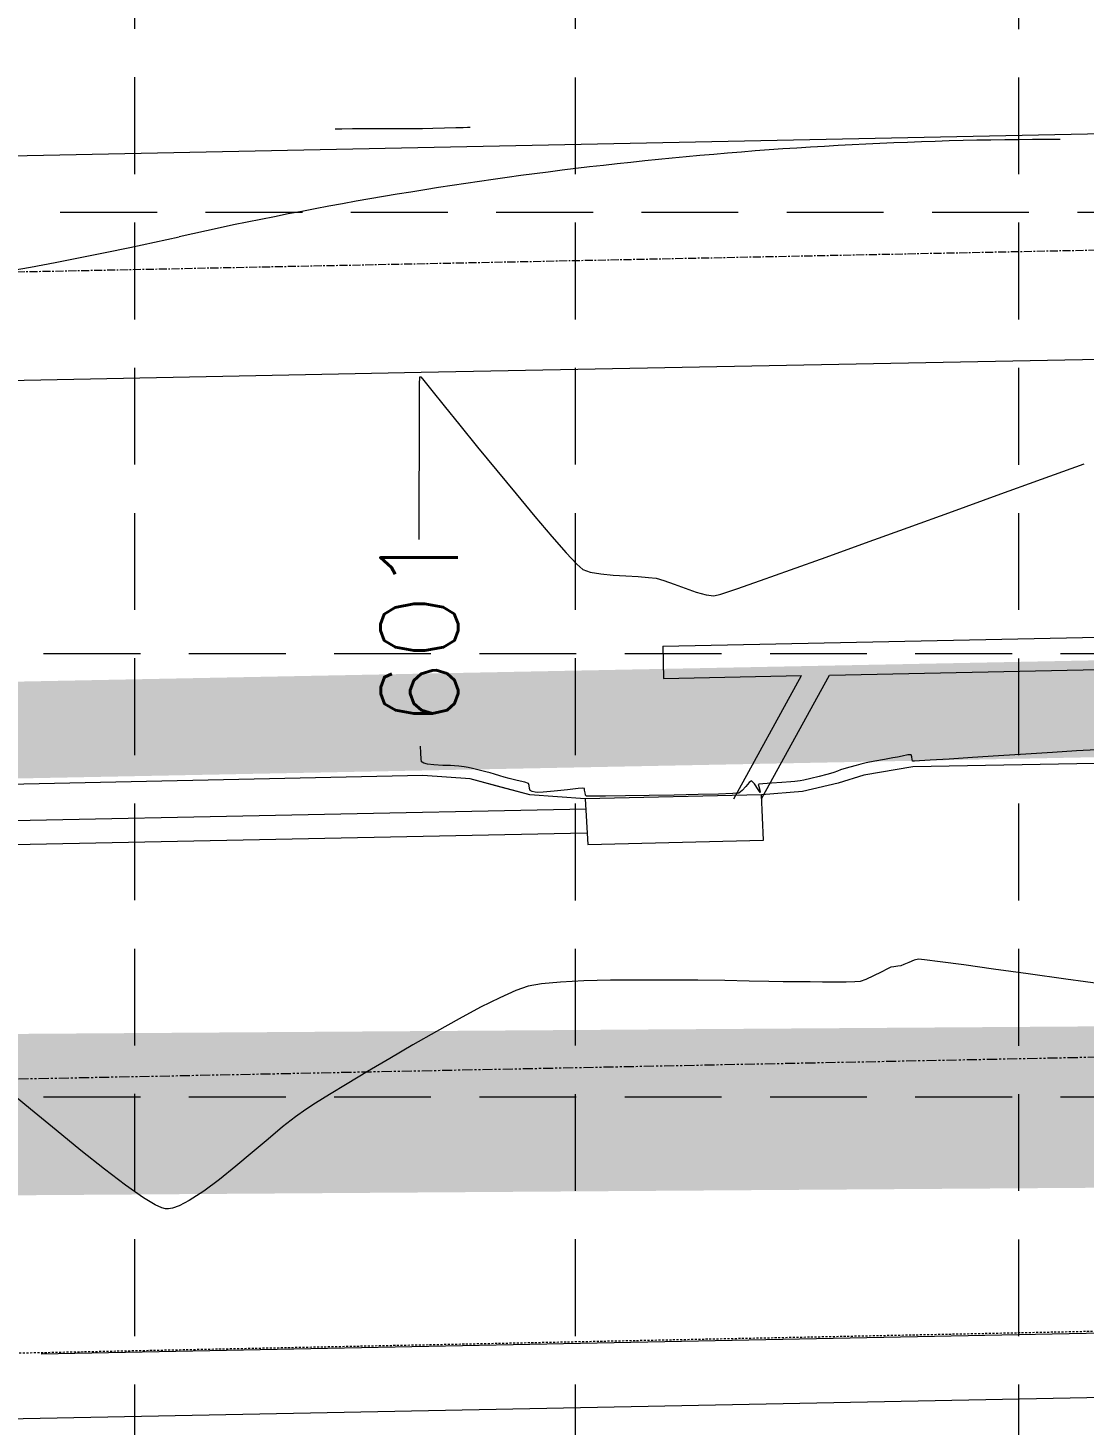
# Model space of a CAD drawing. Extents: x 2140663 to 2528301, y 336313 to 7007653.
# Drawn here: x 2527552 to 2527617.4, y 7007439.5 to 7007526 of the extents above; entities that cross this region are included whole.
import ezdxf

# ---------------------------------------------------------------- set-up
doc = ezdxf.new("R2010")
doc.units = 0
doc.header["$MEASUREMENT"] = 0
for name, pattern in [('HIDDEN', [0.375, 0.25, -0.125]), ('PHANTOM2', [1.25, 0.625, -0.125, 0.125, -0.125, 0.125, -0.125]), ('xdrc002pt$0$CL', [0.7000000000000001, 0.5, -0.05, 0.1, -0.05]), ('xdrc002pt$0$HIDDEN2', [0.1875, 0.125, -0.0625])]:
    doc.linetypes.add(name, pattern=pattern)
for name, color, linetype in [('1 EXISTING CONTOURS', 43, 'Continuous'), ('1 SILT FENCE', 200, 'Continuous'), ('GRID', 254, 'HIDDEN'), ('LIMITS OF DISTURBANCE', 1, 'HIDDEN'), ('xdrc002ar$0$xdrc002ar$0$C-PKNG-FACE-N', 1, 'Continuous'), ('xdrc002bs$0$C-STRM-PIPE-E', 5, 'Continuous'), ('xdrc002bs$0$v-pave-exst', 6, 'Continuous'), ('xdrc002GR$0$c-pond-cont-n', 5, 'Continuous'), ('xdrc002pt$0$V-ESMT-STRM-N', 2, 'xdrc002pt$0$HIDDEN2'), ('xdrc002pt$0$v-prop-line', 3, 'PHANTOM2'), ('xdrc002pt$0$V-RWAY-CNTR-E', 2, 'xdrc002pt$0$CL')]:
    doc.layers.add(name, color=color, linetype=linetype)
doc.styles.add('L200', font='simplex', dxfattribs={"height": 12})

msp = doc.modelspace()

# ---------------------------------------------------------------- linework, layer by layer
at = {"layer": '1 EXISTING CONTOURS', "color": 43, "lineweight": 0}
for points, elevation in [([(2527571.420297568, 7007519.781053381), (2527571.018046642, 7007519.780689781)], 601), ([(2527572.0926235, 7007519.781372416), (2527571.420297568, 7007519.781053381)], 601), ([(2527572.932490471, 7007519.781879171), (2527572.0926235, 7007519.781372416)], 601), ([(2527574.704711657, 7007519.784384966), (2527573.837364512, 7007519.782805926)], 601), ([(2527575.431997937, 7007519.786848572), (2527574.704711657, 7007519.784384966)], 601), ([(2527576.413024162, 7007519.799270466), (2527575.916689383, 7007519.790429029)], 601), ([(2527577.069730151, 7007519.813979606), (2527576.413024162, 7007519.799270466)], 601), ([(2527578.479490236, 7007519.849138304), (2527577.790615968, 7007519.831590776)], 601), ([(2527578.942900728, 7007519.861137569), (2527578.479490236, 7007519.849138304)], 601), ([(2527579.206986422, 7007519.867951277), (2527578.942900728, 7007519.861137569)], 601), ([(2527579.376438605, 7007519.872179731), (2527579.33175193, 7007519.871097039)], 601), ([(2527576.242401606, 7007503.055742716), (2527576.246560168, 7007504.017596066)], 601), ([(2527576.246560168, 7007504.017596066), (2527576.24823573, 7007504.361484295)], 601), ([(2527576.26752228, 7007504.433904588), (2527576.316442631, 7007504.423367206)], 601), ([(2527576.316442631, 7007504.423367206), (2527576.498207013, 7007504.196815399)], 601), ([(2527576.236758254, 7007501.578274655), (2527576.242401606, 7007503.055742716)], 601), ([(2527577.002168354, 7007503.569727102), (2527577.76734362, 7007502.620341773)], 601), ([(2527577.76734362, 7007502.620341773), (2527578.73274978, 7007501.42689887)], 601), ([(2527576.230628327, 7007499.687542294), (2527576.236758254, 7007501.578274655)], 601), ([(2527576.225010036, 7007497.485896043), (2527576.230628327, 7007499.687542294)], 601), ([(2527614.764812103, 7007498.076653431), (2527617.398700816, 7007499.02366328)], 601), ([(2527612.021462761, 7007497.085804452), (2527614.764812103, 7007498.076653431)], 601), ([(2527576.220901593, 7007495.07568631), (2527576.225010036, 7007497.485896043)], 601), ([(2527606.498866517, 7007495.085319601), (2527609.241773872, 7007496.079298966)], 601), ([(2527576.220432303, 7007494.337778711), (2527576.220901593, 7007495.07568631)], 601), ([(2527585.3149857, 7007493.522442166), (2527585.974483214, 7007492.811301122)], 601), ([(2527601.415880732, 7007493.247669742), (2527603.865861776, 7007494.132048984)], 601), ([(2527585.974483214, 7007492.811301122), (2527586.346347363, 7007492.482018181)], 601), ([(2527586.346347363, 7007492.482018181), (2527586.817088956, 7007492.319514807)], 601), ([(2527599.222044464, 7007492.460364497), (2527601.415880732, 7007493.247669742)], 601), ([(2527589.779574477, 7007492.043097182), (2527590.426028236, 7007491.99967174)], 601), ([(2527590.426028236, 7007491.99967174), (2527590.889195984, 7007491.939429882)], 601), ([(2527590.889195984, 7007491.939429882), (2527591.38098365, 7007491.797987831)], 601), ([(2527593.371146848, 7007491.08393116), (2527593.98735008, 7007490.909030358)], 601), ([(2527594.470568777, 7007490.845536063), (2527594.908615129, 7007490.962719038)], 601), ([(2527594.908615129, 7007490.962719038), (2527595.895290581, 7007491.28970652)], 601), ([(2527618.181396604, 7007481.312552871), (2527616.935942315, 7007481.239326403)], 601), ([(2527576.352585366, 7007480.592860977), (2527576.334635158, 7007480.7252737)], 601), ([(2527576.396162409, 7007480.538430258), (2527576.362174125, 7007480.567772421)], 601), ([(2527578.148134117, 7007480.334690165), (2527577.674668245, 7007480.346864193)], 601), ([(2527603.279759265, 7007480.350872792), (2527602.89067698, 7007480.238896183)], 601), ([(2527603.57774253, 7007480.430306903), (2527603.279759265, 7007480.350872792)], 601), ([(2527603.903669192, 7007480.497672481), (2527603.57774253, 7007480.430306903)], 601), ([(2527604.441479843, 7007480.600689291), (2527603.903669192, 7007480.497672481)], 601), ([(2527605.557039241, 7007480.807940824), (2527605.042246015, 7007480.712923386)], 601), ([(2527605.836931055, 7007480.859307657), (2527605.557039241, 7007480.807940824)], 601), ([(2527606.128157142, 7007480.921652061), (2527605.836931055, 7007480.859307657)], 601), ([(2527606.684683912, 7007481.009940068), (2527606.482441322, 7007480.99443676)], 601), ([(2527606.744377053, 7007480.71364507), (2527606.725449989, 7007480.868189204)], 601), ([(2527606.764133784, 7007480.637590398), (2527606.744377053, 7007480.71364507)], 601), ([(2527606.793787636, 7007480.616049838), (2527606.778690779, 7007480.617643866)], 601), ([(2527606.892165985, 7007480.617815559), (2527606.793787636, 7007480.616049838)], 601), ([(2527609.034709411, 7007480.740809361), (2527607.863204759, 7007480.669433664)], 601), ([(2527612.105118167, 7007480.935376174), (2527610.484086938, 7007480.83206661)], 601), ([(2527613.791583921, 7007481.042908818), (2527612.105118167, 7007480.935376174)], 601), ([(2527615.437265029, 7007481.146835307), (2527613.791583921, 7007481.042908818)], 601), ([(2527578.411783969, 7007480.325003448), (2527578.148134117, 7007480.334690165)], 601), ([(2527578.674314108, 7007480.293657258), (2527578.411783969, 7007480.325003448)], 601), ([(2527579.26086584, 7007480.214135203), (2527578.999771494, 7007480.253331238)], 601), ([(2527579.523384042, 7007480.154282711), (2527579.26086584, 7007480.214135203)], 601), ([(2527579.93378374, 7007480.052918558), (2527579.523384042, 7007480.154282711)], 601), ([(2527580.345918713, 7007479.947995252), (2527579.93378374, 7007480.052918558)], 601), ([(2527581.798104988, 7007479.53431559), (2527581.488886275, 7007479.60982589)], 601), ([(2527600.475037085, 7007479.540960706), (2527600.032071397, 7007479.437554098)], 601), ([(2527601.700744835, 7007479.836914923), (2527601.459193999, 7007479.775575937)], 601), ([(2527601.890541046, 7007479.90446435), (2527601.700744835, 7007479.836914923)], 601), ([(2527582.760939079, 7007479.299316508), (2527582.292249471, 7007479.417382399)], 601), ([(2527583.033593162, 7007479.0931172), (2527582.993793168, 7007479.220408112)], 601), ([(2527583.056295805, 7007478.909173231), (2527583.033593162, 7007479.0931172)], 601), ([(2527583.096092875, 7007478.781871027), (2527583.056295805, 7007478.909173231)], 601), ([(2527583.406842392, 7007478.682705355), (2527583.219793324, 7007478.725251227)], 601), ([(2527583.560386299, 7007478.661554557), (2527583.406842392, 7007478.682705355)], 601), ([(2527584.587413918, 7007478.757435054), (2527583.890550503, 7007478.687833819)], 601), ([(2527585.398644867, 7007478.84208026), (2527584.587413918, 7007478.757435054)], 601), ([(2527586.354882644, 7007478.943390568), (2527586.071911669, 7007478.913491432)], 601), ([(2527586.449034185, 7007478.919087302), (2527586.354882644, 7007478.943390568)], 601), ([(2527586.464537354, 7007478.807575844), (2527586.449034185, 7007478.919087302)], 601), ([(2527586.522289955, 7007478.519732404), (2527586.492750642, 7007478.637269922)], 601), ([(2527596.025218784, 7007478.630051041), (2527595.648128142, 7007478.599440797)], 601), ([(2527597.221629719, 7007479.154541896), (2527597.257956372, 7007479.031692077)], 601), ([(2527598.035312972, 7007479.239666677), (2527597.502162045, 7007479.200191432)], 601), ([(2527598.677495577, 7007479.287269752), (2527598.035312972, 7007479.239666677)], 601), ([(2527599.227954351, 7007479.328354463), (2527598.677495577, 7007479.287269752)], 601), ([(2527599.485933787, 7007479.348274617), (2527599.227954351, 7007479.328354463)], 601), ([(2527599.654113799, 7007479.366925088), (2527599.485933787, 7007479.348274617)], 601), ([(2527599.821607815, 7007479.389994582), (2527599.654113799, 7007479.366925088)], 601), ([(2527600.032071397, 7007479.437554098), (2527599.821607815, 7007479.389994582)], 601), ([(2527586.545671714, 7007478.466762484), (2527586.522289955, 7007478.519732404)], 601), ([(2527586.558409001, 7007478.452001078), (2527586.545671714, 7007478.466762484)], 601), ([(2527586.576092985, 7007478.448894677), (2527586.558409001, 7007478.452001078)], 601), ([(2527586.687834362, 7007478.44433246), (2527586.576092985, 7007478.448894677)], 601), ([(2527587.028487971, 7007478.441370086), (2527586.687834362, 7007478.44433246)], 601), ([(2527587.755606096, 7007478.443977258), (2527587.028487971, 7007478.441370086)], 601), ([(2527590.464824359, 7007478.4767877), (2527588.995762523, 7007478.456301174)], 601), ([(2527592.013691721, 7007478.503390882), (2527590.464824359, 7007478.4767877)], 601), ([(2527593.493264727, 7007478.534064761), (2527592.013691721, 7007478.503390882)], 601), ([(2527606.882667367, 7007468.273604765), (2527606.547133733, 7007468.137749742)], 602), ([(2527607.522534199, 7007468.305860621), (2527607.142211278, 7007468.347035563)], 602), ([(2527605.231096, 7007467.744633617), (2527604.838484244, 7007467.544472429)], 602), ([(2527605.621464635, 7007467.871904789), (2527605.435850351, 7007467.840795237)], 602), ([(2527582.96338956, 7007466.667170092), (2527582.206370873, 7007466.399632011)], 602), ([(2527583.786470595, 7007466.811675473), (2527582.96338956, 7007466.667170092)], 602), ([(2527584.964308971, 7007466.916878057), (2527583.786470595, 7007466.811675473)], 602), ([(2527586.419588677, 7007466.987919087), (2527584.964308971, 7007466.916878057)], 602), ([(2527589.853208052, 7007467.048081468), (2527588.074993706, 7007467.029939808)], 602), ([(2527591.676915703, 7007467.04748531), (2527589.853208052, 7007467.048081468)], 602), ([(2527593.468800655, 7007467.033292577), (2527591.676915703, 7007467.04748531)], 602), ([(2527595.151546897, 7007467.010644518), (2527593.468800655, 7007467.033292577)], 602), ([(2527596.647838423, 7007466.984682376), (2527595.151546897, 7007467.010644518)], 602), ([(2527597.880359222, 7007466.960547397), (2527596.647838423, 7007466.984682376)], 602), ([(2527598.771793289, 7007466.943380824), (2527597.880359222, 7007466.960547397)], 602), ([(2527599.244824615, 7007466.938323904), (2527598.771793289, 7007466.943380824)], 602), ([(2527599.758997312, 7007466.938016684), (2527599.244824615, 7007466.938323904)], 602), ([(2527600.434096298, 7007466.931016685), (2527599.758997312, 7007466.938016684)], 602), ([(2527601.193290964, 7007466.922152059), (2527600.434096298, 7007466.931016685)], 602), ([(2527601.9597507, 7007466.916250947), (2527601.193290964, 7007466.922152059)], 602), ([(2527602.656644893, 7007466.918141498), (2527601.9597507, 7007466.916250947)], 602), ([(2527603.207142934, 7007466.932651861), (2527602.656644893, 7007466.918141498)], 602), ([(2527603.53441421, 7007466.964610177), (2527603.207142934, 7007466.932651861)], 602), ([(2527604.358106049, 7007467.304773548), (2527603.890052382, 7007467.089998838)], 602), ([(2527582.206370873, 7007466.399632011), (2527581.20902525, 7007465.95146918)], 602), ([(2527580.022127252, 7007465.356747135), (2527578.696451441, 7007464.649531404)], 602), ([(2527574.394502768, 7007462.193577447), (2527573.021461339, 7007461.377042313)], 602), ([(2527571.763514911, 7007460.618341163), (2527570.671438047, 7007459.951539527)], 602), ([(2527552.146615169, 7007459.040877457), (2527550.587081023, 7007460.326447184)], 602), ([(2527553.723390183, 7007457.743330373), (2527552.146615169, 7007459.040877457)], 602), ([(2527569.187991266, 7007459.029896931), (2527568.549868098, 7007458.575402205)], 602), ([(2527568.549868098, 7007458.575402205), (2527567.759058439, 7007457.94222115)], 602), ([(2527565.874468939, 7007456.353747011), (2527564.85823374, 7007455.505427408)], 602), ([(2527564.85823374, 7007455.505427408), (2527563.844401337, 7007454.692368437)], 602), ([(2527562.871744053, 7007453.968056836), (2527561.979034208, 7007453.385979347)], 602), ([(2527560.588546123, 7007452.862473663), (2527560.500824731, 7007452.870861721)], 602), ([(2527560.697385286, 7007452.867399502), (2527560.588546123, 7007452.862473663)], 602), ([(2527561.979034208, 7007453.385979347), (2527561.348483488, 7007453.058669006)], 602)]:
    msp.add_lwpolyline(points, dxfattribs=dict(at, elevation=elevation))
at = {"layer": '1 EXISTING CONTOURS', "color": 43, "lineweight": 0, "extrusion": (0.001024181090368983, -0.9999994755264096, 0), "elevation": -7004927.414218124}
msp.add_lwpolyline([(2534749.480970723, 601), (2534748.576096208, 601)], dxfattribs=at)
at = {"layer": '1 EXISTING CONTOURS', "color": 43, "lineweight": 0, "extrusion": (0.007386882811329463, -0.9999727166089741, 0), "elevation": -6988657.694433141}
msp.add_lwpolyline([(2579270.683337271, 601), (2579270.198632601, 601)], dxfattribs=at)
at = {"layer": '1 EXISTING CONTOURS', "color": 43, "lineweight": 0, "extrusion": (0.02442261555345753, -0.9997017234403112, 0), "elevation": -6943699.592021791}
msp.add_lwpolyline([(2697965.83623841, 601.0000000000007), (2697965.115137504, 601.0000000000007)], dxfattribs=at)
at = {"layer": '1 EXISTING CONTOURS', "color": 43, "lineweight": 0, "extrusion": (0.02520538249625347, -0.9996822938780189, 0), "elevation": -6941584.935287655}
msp.add_lwpolyline([(2703403.523025537, 601.0000000000007), (2703403.398220378, 601.0000000000007)], dxfattribs=at)
at = {"layer": '1 EXISTING CONTOURS', "color": 43, "lineweight": 0, "extrusion": (0.9663196923483266, -0.2573446175458805, 0), "elevation": 639103.1727248232}
msp.add_lwpolyline([(7421947.601639336, 601), (7421947.676583782, 601)], dxfattribs=at)
at = {"layer": '1 EXISTING CONTOURS', "color": 43, "lineweight": 0, "extrusion": (0.7794779181500103, 0.6264297048484576, 0), "elevation": 6359898.852522694}
msp.add_lwpolyline([(3878845.783007409, 601), (3878844.978509575, 601)], dxfattribs=at)
at = {"layer": '1 EXISTING CONTOURS', "color": 43, "lineweight": 0, "extrusion": (0.7760428979010127, 0.6306801254339626, 0), "elevation": 6381001.403331362}
msp.add_lwpolyline([(3844028.042161231, 601.0000000000003), (3844026.290633038, 601.0000000000003)], dxfattribs=at)
at = {"layer": '1 EXISTING CONTOURS', "color": 43, "lineweight": 0, "extrusion": (0.7741825341205345, 0.6329624031984107, 0), "elevation": 6392292.246938325}
msp.add_lwpolyline([(3825221.152054734, 601), (3825219.283193574, 601)], dxfattribs=at)
at = {"layer": '1 EXISTING CONTOURS', "color": 43, "lineweight": 0, "extrusion": (0.7716715478241879, 0.636021243574947, 0), "elevation": 6407380.345353209}
msp.add_lwpolyline([(3799892.083305152, 601), (3799890.196260247, 601)], dxfattribs=at)
at = {"layer": '1 EXISTING CONTOURS', "color": 43, "lineweight": 0, "extrusion": (0.7681031115671222, 0.6403261746960726, 0), "elevation": 6428527.621939952}
msp.add_lwpolyline([(3764003.3219444, 601.0000000000007), (3764001.515834549, 601.0000000000007)], dxfattribs=at)
at = {"layer": '1 EXISTING CONTOURS', "color": 43, "lineweight": 0, "extrusion": (0.3404609426388258, -0.9402586593791531, 0), "elevation": -5728306.644049378}
msp.add_lwpolyline([(4762385.197800661, 601), (4762388.154103016, 601)], dxfattribs=at)
at = {"layer": '1 EXISTING CONTOURS', "color": 43, "lineweight": 0, "extrusion": (0.7626377212593036, 0.6468258700086266, 0), "elevation": 6460259.979705689}
msp.add_lwpolyline([(3709274.294503267, 601), (3709272.668385336, 601)], dxfattribs=at)
at = {"layer": '1 EXISTING CONTOURS', "color": 43, "lineweight": 0, "extrusion": (0.3404225552640583, -0.9402725582869518, 0), "elevation": -5728501.068010523}
msp.add_lwpolyline([(4762145.611719852, 601), (4762148.411976777, 601)], dxfattribs=at)
at = {"layer": '1 EXISTING CONTOURS', "color": 43, "lineweight": 0, "extrusion": (0.7532262776418623, 0.6577614876760299, 0), "elevation": 6513103.042430615}
msp.add_lwpolyline([(3615681.331713081, 601), (3615679.984495493, 601)], dxfattribs=at)
at = {"layer": '1 EXISTING CONTOURS', "color": 43, "lineweight": 0, "extrusion": (-0.1688367705130017, -0.9856440254588571, 0), "elevation": -7333642.533567138}
msp.add_lwpolyline([(1308178.472470755, 601), (1308179.133462931, 601)], dxfattribs=at)
at = {"layer": '1 EXISTING CONTOURS', "color": 43, "lineweight": 0, "extrusion": (-0.09729083698339305, -0.9952559937217514, 0), "elevation": -7220159.721253945}
msp.add_lwpolyline([(1833831.795709465, 601), (1833832.558784402, 601)], dxfattribs=at)
at = {"layer": '1 EXISTING CONTOURS', "color": 43, "lineweight": 0, "extrusion": (-0.06333193453266642, -0.9979925180422697, 0), "elevation": -7153501.771831736}
msp.add_lwpolyline([(2078716.107234406, 601), (2078716.903430092, 601)], dxfattribs=at)
at = {"layer": '1 EXISTING CONTOURS', "color": 43, "lineweight": 0, "extrusion": (-0.05297271433722118, -0.9985959601038588, 0), "elevation": -7131546.536051865}
msp.add_lwpolyline([(2152834.310468995, 601.0000000000007), (2152835.068463539, 601.0000000000007)], dxfattribs=at)
at = {"layer": '1 EXISTING CONTOURS', "color": 43, "lineweight": 0, "extrusion": (-0.3360146256835095, -0.9418567679465766, 0), "elevation": -7449361.248027054}
msp.add_lwpolyline([(26009.31530174054, 601.0000000000003), (26009.97500354797, 601.0000000000003)], dxfattribs=at)
at = {"layer": '1 EXISTING CONTOURS', "color": 43, "lineweight": 0, "extrusion": (0.3285343429094043, -0.9444920251273095, 0), "elevation": -5788117.582677098}
msp.add_lwpolyline([(4689495.712153582, 601.0000000000007), (4689497.260269853, 601.0000000000007)], dxfattribs=at)
at = {"layer": '1 EXISTING CONTOURS', "color": 43, "lineweight": 0, "extrusion": (-0.3346014474927174, 0.942359735629541, 0), "elevation": 5757840.383997546}
msp.add_lwpolyline([(-4726622.876577015, 601), (-4726624.855195519, 601)], dxfattribs=at)
at = {"layer": '1 EXISTING CONTOURS', "color": 43, "lineweight": 0, "extrusion": (-0.3475382614397573, -0.9376658023173454, 0), "elevation": -7449120.141258813}
msp.add_lwpolyline([(-65334.85669339774, 601.0000000000007), (-65334.12587204389, 601.0000000000007)], dxfattribs=at)
at = {"layer": '1 EXISTING CONTOURS', "color": 43, "lineweight": 0, "extrusion": (-0.3293109777948116, -0.9442215205680419, 0), "elevation": -7448988.131156528}
msp.add_lwpolyline([(78963.59161195019, 601), (78964.3155441857, 601)], dxfattribs=at)
at = {"layer": '1 EXISTING CONTOURS', "color": 43, "lineweight": 0, "extrusion": (-0.1302788130614461, -0.9914773980617515, 0), "elevation": -7277060.798000015}
msp.add_lwpolyline([(1593124.711767036, 601), (1593125.199139414, 601)], dxfattribs=at)
at = {"layer": '1 EXISTING CONTOURS', "color": 43, "lineweight": 0, "extrusion": (0.9995021451208831, 0.03155094132911856, 0), "elevation": 2747410.570053408}
msp.add_lwpolyline([(6924244.996652804, 601.0000000000007), (6924245.417600143, 601.0000000000007)], dxfattribs=at)
at = {"layer": '1 EXISTING CONTOURS', "color": 43, "lineweight": 0, "extrusion": (0.0615979571627352, -0.9981010428174986, 0), "elevation": -6838478.292751765}
msp.add_lwpolyline([(2954463.628805894, 601.0000000000007), (2954462.12727727, 601.0000000000007)], dxfattribs=at)
at = {"layer": '1 EXISTING CONTOURS', "color": 43, "lineweight": 0, "extrusion": (0.9981339291563022, 0.06106275024106224, 0), "elevation": 2950755.743478323}
msp.add_lwpolyline([(6840063.507367448, 601.0000000000003), (6840063.900026246, 601.0000000000003)], dxfattribs=at)
at = {"layer": '1 EXISTING CONTOURS', "color": 43, "lineweight": 0, "extrusion": (0.9341005719513821, 0.35700997392244, 0), "elevation": 4862750.980320083}
msp.add_lwpolyline([(5643321.635147654, 601.0000000000003), (5643321.662006171, 601.0000000000003)], dxfattribs=at)
at = {"layer": '1 EXISTING CONTOURS', "color": 43, "lineweight": 0, "extrusion": (0.4387514025488707, 0.898608483579695, 0), "elevation": 7405959.149218718}
msp.add_lwpolyline([(803240.206313564, 601.0000000000007), (803240.3220828585, 601.0000000000007)], dxfattribs=at)
at = {"layer": '1 EXISTING CONTOURS', "color": 43, "lineweight": 0, "extrusion": (0.2467129849554689, 0.9690885940172668, 0), "elevation": 7414455.356432995}
msp.add_lwpolyline([(-720609.3658333279, 601.0000000000007), (-720609.128721816, 601.0000000000007)], dxfattribs=at)
at = {"layer": '1 EXISTING CONTOURS', "color": 43, "lineweight": 0, "extrusion": (-0.1262542671132337, -0.9919979133222511, 0), "elevation": -7270523.310966792}
msp.add_lwpolyline([(1622626.937308514, 601), (1622626.536006689, 601)], dxfattribs=at)
at = {"layer": '1 EXISTING CONTOURS', "color": 43, "lineweight": 0, "extrusion": (-0.05772913327649962, -0.9983322829454851, 0), "elevation": -7141708.720828178}
msp.add_lwpolyline([(2118826.623397015, 601), (2118826.075881984, 601)], dxfattribs=at)
at = {"layer": '1 EXISTING CONTOURS', "color": 43, "lineweight": 0, "extrusion": (0.1836411154313283, -0.9829933574155715, 0), "elevation": -6424134.783693511}
msp.add_lwpolyline([(3771480.541182708, 601.0000000000003), (3771479.930022757, 601.0000000000003)], dxfattribs=at)
at = {"layer": '1 EXISTING CONTOURS', "color": 43, "lineweight": 0, "extrusion": (0.2012386977620242, -0.9795422331492629, 0), "elevation": -6355471.345060263}
msp.add_lwpolyline([(3886073.648245715, 601.0000000000007), (3886073.2865623, 601.0000000000007)], dxfattribs=at)
at = {"layer": '1 EXISTING CONTOURS', "color": 43, "lineweight": 0, "extrusion": (0.9610464289016389, 0.2763869777963627, 0), "elevation": 4365923.876286123}
msp.add_lwpolyline([(6035916.880064909, 601), (6035917.027561284, 601)], dxfattribs=at)
at = {"layer": '1 EXISTING CONTOURS', "color": 43, "lineweight": 0, "extrusion": (0.8077636224529359, 0.5895065141639327, 0), "elevation": 6172664.279670419}
msp.add_lwpolyline([(4170347.266693619, 601.0000000000007), (4170347.291387145, 601.0000000000007)], dxfattribs=at)
at = {"layer": '1 EXISTING CONTOURS', "color": 43, "lineweight": 0, "extrusion": (0.04611630931097068, -0.9989360770417369, 0), "elevation": -6883461.297051013}
msp.add_lwpolyline([(2848077.162433712, 601), (2848076.856825761, 601)], dxfattribs=at)
at = {"layer": '1 EXISTING CONTOURS', "color": 43, "lineweight": 0, "extrusion": (0.05627456880520496, -0.9984153308647602, 0), "elevation": -6854136.088490534}
msp.add_lwpolyline([(2917945.394121139, 601.0000000000007), (2917944.727308495, 601.0000000000007)], dxfattribs=at)
at = {"layer": '1 EXISTING CONTOURS', "color": 43, "lineweight": 0, "extrusion": (0.06283862878597596, -0.9980237004862653, 0), "elevation": -6834800.374180617}
msp.add_lwpolyline([(2962955.655447404, 601.0000000000007), (2962954.203199799, 601.0000000000007)], dxfattribs=at)
at = {"layer": '1 EXISTING CONTOURS', "color": 43, "lineweight": 0, "extrusion": (-0.1229653583323383, -0.9924109635882707, 0), "elevation": -7265104.887954433}
msp.add_lwpolyline([(1646719.790351045, 601.0000000000003), (1646719.462404864, 601.0000000000003)], dxfattribs=at)
at = {"layer": '1 EXISTING CONTOURS', "color": 43, "lineweight": 0, "extrusion": (-0.2547509111135742, -0.9670067079843884, 0), "elevation": -7420183.511813061}
msp.add_lwpolyline([(659025.5249695051, 601.0000000000007), (659025.2481110047, 601.0000000000007)], dxfattribs=at)
at = {"layer": '1 EXISTING CONTOURS', "color": 43, "lineweight": 0, "extrusion": (-0.2876712463181662, -0.9577292174940436, 0), "elevation": -7438380.484946338}
msp.add_lwpolyline([(404887.6157584179, 601), (404887.3333572648, 601)], dxfattribs=at)
at = {"layer": '1 EXISTING CONTOURS', "color": 43, "lineweight": 0, "extrusion": (0.2983525840367374, 0.9544557274167312, 0), "elevation": 7442439.514400571}
msp.add_lwpolyline([(-321764.6969859567, 601), (-321764.3465551289, 601)], dxfattribs=at)
at = {"layer": '1 EXISTING CONTOURS', "color": 43, "lineweight": 0, "extrusion": (-0.2898029467009296, -0.9570863347073023, 0), "elevation": -7439263.538810385}
msp.add_lwpolyline([(388325.4629979681, 601.0000000000007), (388325.1805689135, 601.0000000000007)], dxfattribs=at)
at = {"layer": '1 EXISTING CONTOURS', "color": 43, "lineweight": 0, "extrusion": (-0.2302779906848126, -0.9731248876717549, 0), "elevation": -7401199.192452103}
msp.add_lwpolyline([(845984.9542263835, 601.0000000000007), (845984.4464349488, 601.0000000000007)], dxfattribs=at)
at = {"layer": '1 EXISTING CONTOURS', "color": 43, "lineweight": 0, "extrusion": (0.2301567936788852, -0.9731535594773598, 0), "elevation": -6237609.237214927}
msp.add_lwpolyline([(4072562.962285576, 601.0000000000007), (4072562.422136908, 601.0000000000007)], dxfattribs=at)
at = {"layer": '1 EXISTING CONTOURS', "color": 43, "lineweight": 0, "extrusion": (0.233882411243898, -0.9722648907117548, 0), "elevation": -6221965.034225285}
msp.add_lwpolyline([(4096424.423140674, 601.0000000000003), (4096423.95155179, 601.0000000000003)], dxfattribs=at)
at = {"layer": '1 EXISTING CONTOURS', "color": 43, "lineweight": 0, "extrusion": (0.3598298816287563, -0.9330179292420031, 0), "elevation": -5628597.700590275}
msp.add_lwpolyline([(4879798.796716375, 601.0000000000007), (4879798.546400076, 601.0000000000007)], dxfattribs=at)
at = {"layer": '1 EXISTING CONTOURS', "color": 43, "lineweight": 0, "extrusion": (0.3461351867377194, -0.9381846473387018, 0), "elevation": -5699418.114185654}
msp.add_lwpolyline([(4796893.105540233, 601), (4796892.903871957, 601)], dxfattribs=at)
at = {"layer": '1 EXISTING CONTOURS', "color": 43, "lineweight": 0, "extrusion": (0.2957723489174007, -0.9552584559248264, 0), "elevation": -5946359.712853906}
msp.add_lwpolyline([(4487132.547435865, 601), (4487132.32160976, 601)], dxfattribs=at)
at = {"layer": '1 EXISTING CONTOURS', "color": 43, "lineweight": 0, "extrusion": (0.2855589725885642, -0.9583611392237082, 0), "elevation": -5993917.060262569}
msp.add_lwpolyline([(4423405.243268191, 601.0000000000007), (4423404.865892744, 601.0000000000007)], dxfattribs=at)
at = {"layer": '1 EXISTING CONTOURS', "color": 43, "lineweight": 0, "extrusion": (-0.3209473704864219, -0.9470970306034391, 0), "elevation": -7447983.877207943}
msp.add_lwpolyline([(144834.3184970357, 601.0000000000007), (144834.0726361773, 601.0000000000007)], dxfattribs=at)
at = {"layer": '1 EXISTING CONTOURS', "color": 43, "lineweight": 0, "extrusion": (0.41619154193668, 0.9092769657372658, 0), "elevation": 7423697.75038394}
msp.add_lwpolyline([(618180.1750086863, 601), (618180.3110513375, 601)], dxfattribs=at)
at = {"layer": '1 EXISTING CONTOURS', "color": 43, "lineweight": 0, "extrusion": (0.07934358461388001, -0.9968473281203196, 0), "elevation": -6784838.840538653}
msp.add_lwpolyline([(3075613.726093335, 601.0000000000007), (3075613.394884939, 601.0000000000007)], dxfattribs=at)
at = {"layer": '1 EXISTING CONTOURS', "color": 43, "lineweight": 0, "extrusion": (0.1054750312125443, -0.9944219515832868, 0), "elevation": -6701793.637005605}
msp.add_lwpolyline([(3252601.131546891, 601), (3252600.454503508, 601)], dxfattribs=at)
at = {"layer": '1 EXISTING CONTOURS', "color": 43, "lineweight": 0, "extrusion": (0.9865541172875372, 0.1634349217976636, 0), "elevation": 3638867.584304521}
msp.add_lwpolyline([(6500161.000623571, 601), (6500161.173250617, 601)], dxfattribs=at)
at = {"layer": '1 EXISTING CONTOURS', "color": 43, "lineweight": 0, "extrusion": (0.634935430795494, -0.772565206775804, 0), "elevation": -3808873.905653145}
msp.add_lwpolyline([(6402029.455685291, 601.0000000000007), (6402029.208630528, 601.0000000000007)], dxfattribs=at)
at = {"layer": '1 EXISTING CONTOURS', "color": 43, "lineweight": 0, "extrusion": (0.7522336714406463, -0.658896428546191, 0), "elevation": -2715859.764266521}
msp.add_lwpolyline([(6936685.960378393, 601), (6936685.61500849, 601)], dxfattribs=at)
at = {"layer": '1 EXISTING CONTOURS', "color": 43, "lineweight": 0, "extrusion": (0.7499489158338782, -0.6614957472573733, 0), "elevation": -2739849.375817132}
msp.add_lwpolyline([(6927245.934201421, 601), (6927245.612067391, 601)], dxfattribs=at)
at = {"layer": '1 EXISTING CONTOURS', "color": 43, "lineweight": 0, "extrusion": (-0.5697379903611657, 0.8218263942824059, 0), "elevation": 4318863.596856922}
msp.add_lwpolyline([(-6069672.993234301, 601.0000000000007), (-6069672.81381952, 601.0000000000007)], dxfattribs=at)
at = {"layer": '1 EXISTING CONTOURS', "color": 43, "lineweight": 0, "extrusion": (0.7174575306674207, 0.6966022478348798, 0), "elevation": 6694869.256744883}
msp.add_lwpolyline([(3266838.973421337, 601.0000000000007), (3266839.244307247, 601.0000000000007)], dxfattribs=at)
at = {"layer": '1 EXISTING CONTOURS', "color": 43, "lineweight": 0, "extrusion": (0.8444777308520304, 0.5355906665495637, 0), "elevation": 5887639.826568241}
msp.add_lwpolyline([(4563902.36127549, 601), (4563902.772384603, 601)], dxfattribs=at)
at = {"layer": '1 EXISTING CONTOURS', "color": 43, "lineweight": 0, "extrusion": (0.821864585153559, 0.5696828974704861, 0), "elevation": 6069383.489615435}
msp.add_lwpolyline([(4319269.577165754, 601), (4319269.793221075, 601)], dxfattribs=at)
at = {"layer": '1 EXISTING CONTOURS', "color": 43, "lineweight": 0, "extrusion": (-0.4517524091925825, 0.8921433521518262, 0), "elevation": 5109827.808727349}
msp.add_lwpolyline([(-5420624.712705527, 601.0000000000003), (-5420624.648625482, 601.0000000000003)], dxfattribs=at)
at = {"layer": '1 EXISTING CONTOURS', "color": 43, "lineweight": 0, "extrusion": (0.9648165771222161, 0.26292389109811, 0), "elevation": 4281101.388565864}
msp.add_lwpolyline([(6096366.227422049, 601), (6096365.990166091, 601)], dxfattribs=at)
at = {"layer": '1 EXISTING CONTOURS', "color": 43, "lineweight": 0, "extrusion": (0.07456326617753041, -0.9972162851342425, 0), "elevation": -6799506.450827007}
msp.add_lwpolyline([(3043061.928258008, 601.0000000000007), (3043061.70427075, 601.0000000000007)], dxfattribs=at)
at = {"layer": '1 EXISTING CONTOURS', "color": 43, "lineweight": 0, "extrusion": (0.9928272510558099, 0.1195577248067395, 0), "elevation": 3347265.721618113}
msp.add_lwpolyline([(6655022.131752439, 601.0000000000007), (6655021.999447223, 601.0000000000007)], dxfattribs=at)
at = {"layer": '1 EXISTING CONTOURS', "color": 43, "lineweight": 0, "extrusion": (0.009936897665329297, -0.999950627813588, 0), "elevation": -6982016.088577649}
msp.add_lwpolyline([(2597096.799479716, 601), (2597095.559262057, 601)], dxfattribs=at)
at = {"layer": '1 EXISTING CONTOURS', "color": 43, "lineweight": 0, "extrusion": (0.02591832341361473, -0.9996640638291584, 0), "elevation": -6939613.482942194}
msp.add_lwpolyline([(2708367.739747595, 601.0000000000003), (2708366.478145009, 601.0000000000003)], dxfattribs=at)
at = {"layer": '1 EXISTING CONTOURS', "color": 43, "lineweight": 0, "extrusion": (0.03654039422540961, -0.9993321768010133, 0), "elevation": -6910439.501240655}
msp.add_lwpolyline([(2781963.691666352, 601), (2781962.797384482, 601)], dxfattribs=at)
at = {"layer": '1 EXISTING CONTOURS', "color": 43, "lineweight": 0, "extrusion": (0.2722365650670624, -0.9622303532109592, 0), "elevation": -6054691.656448076}
msp.add_lwpolyline([(4339829.42584163, 602), (4339829.156110054, 602)], dxfattribs=at)
at = {"layer": '1 EXISTING CONTOURS', "color": 43, "lineweight": 0, "extrusion": (-0.1296102212099484, -0.9915650208422584, 0), "elevation": -7275964.22687974}
msp.add_lwpolyline([(1598048.664485599, 602), (1598047.688518375, 602)], dxfattribs=at)
at = {"layer": '1 EXISTING CONTOURS', "color": 43, "lineweight": 0, "extrusion": (0.4464829524144313, -0.8947921396633369, 0), "elevation": -5141694.406916426}
msp.add_lwpolyline([(5390395.739855075, 602), (5390395.202994976, 602)], dxfattribs=at)
at = {"layer": '1 EXISTING CONTOURS', "color": 43, "lineweight": 0, "extrusion": (0.4250970743666032, -0.9051477654863623, 0), "elevation": -5268316.181880247}
msp.add_lwpolyline([(5266710.490131242, 602.0000000000007), (5266710.263920275, 602.0000000000007)], dxfattribs=at)
at = {"layer": '1 EXISTING CONTOURS', "color": 43, "lineweight": 0, "extrusion": (0.1044018318538633, -0.9945351967153088, 0), "elevation": -6705286.781376009}
msp.add_lwpolyline([(3245385.472114511, 602.0000000000007), (3245385.236446005, 602.0000000000007)], dxfattribs=at)
at = {"layer": '1 EXISTING CONTOURS', "color": 43, "lineweight": 0, "extrusion": (0.1502579843623774, -0.988646821739369, 0), "elevation": -6548117.90316245}
msp.add_lwpolyline([(3551837.68651303, 602.0000000000007), (3551837.497604747, 602.0000000000007)], dxfattribs=at)
at = {"layer": '1 EXISTING CONTOURS', "color": 43, "lineweight": 0, "extrusion": (0.3691171146275565, -0.9293828897117847, 0), "elevation": -5579638.140237672}
msp.add_lwpolyline([(4935690.355404753, 602), (4935690.149214787, 602)], dxfattribs=at)
at = {"layer": '1 EXISTING CONTOURS', "color": 43, "lineweight": 0, "extrusion": (-0.4004642006077448, 0.9163124052590362, 0), "elevation": 5408814.048728717}
msp.add_lwpolyline([(-5122317.360820794, 602.0000000000007), (-5122317.019348308, 602.0000000000007)], dxfattribs=at)
at = {"layer": '1 EXISTING CONTOURS', "color": 43, "lineweight": 0, "extrusion": (-0.1344324697721087, -0.9909227573685909, 0), "elevation": -7283652.342433155}
msp.add_lwpolyline([(1562634.990887166, 602.0000000000007), (1562633.520524239, 602.0000000000007)], dxfattribs=at)
at = {"layer": '1 EXISTING CONTOURS', "color": 43, "lineweight": 0, "extrusion": (-0.1365127494276389, -0.9906383140398451, 0), "elevation": -7286917.250464811}
msp.add_lwpolyline([(1547340.401652633, 602.0000000000007), (1547338.536020878, 602.0000000000007)], dxfattribs=at)
at = {"layer": '1 EXISTING CONTOURS', "color": 43, "lineweight": 0, "extrusion": (-0.137642090351993, -0.9904820316207327, 0), "elevation": -7288676.641898063}
msp.add_lwpolyline([(1539033.72204762, 602.0000000000007), (1539031.560286453, 602.0000000000007)], dxfattribs=at)
at = {"layer": '1 EXISTING CONTOURS', "color": 43, "lineweight": 0, "extrusion": (-0.1383212569815954, -0.9903874140289908, 0), "elevation": -7289730.28324396}
msp.add_lwpolyline([(1534037.686015599, 602.0000000000007), (1534035.32726796, 602.0000000000007)], dxfattribs=at)
at = {"layer": '1 EXISTING CONTOURS', "color": 43, "lineweight": 0, "extrusion": (0.02537577766551357, -0.9996779831064954, 0), "elevation": -6941070.994154448}
msp.add_lwpolyline([(2704594.074283906, 602), (2704592.418345637, 602)], dxfattribs=at)
at = {"layer": '1 EXISTING CONTOURS', "color": 43, "lineweight": 0, "extrusion": (-0.3325119113201368, 0.9430990556830336, 0), "elevation": 5768277.194766314}
msp.add_lwpolyline([(-4713847.117457637, 602.0000000000007), (-4713846.740362389, 602.0000000000007)], dxfattribs=at)
at = {"layer": '1 EXISTING CONTOURS', "color": 43, "lineweight": 0, "extrusion": (-0.1387408499251107, -0.9903287214667955, 0), "elevation": -7290379.566997116}
msp.add_lwpolyline([(1530951.506581692, 602), (1530949.049991887, 602)], dxfattribs=at)
at = {"layer": '1 EXISTING CONTOURS', "color": 43, "lineweight": 0, "extrusion": (0.4479805794284865, -0.8940432877970271, 0), "elevation": -5132670.603805548}
msp.add_lwpolyline([(5398975.671555476, 602.0000000000007), (5398974.343993361, 602.0000000000007)], dxfattribs=at)
at = {"layer": '1 EXISTING CONTOURS', "color": 43, "lineweight": 0, "extrusion": (0.4857689003578777, -0.8740872813655959, 0), "elevation": -4897316.600831211}
msp.add_lwpolyline([(5613332.788318407, 602.0000000000007), (5613331.170998161, 602.0000000000007)], dxfattribs=at)
at = {"layer": '1 EXISTING CONTOURS', "color": 43, "lineweight": 0, "extrusion": (-0.5046964616889567, 0.8632968675714328, 0), "elevation": 4773862.3077795}
msp.add_lwpolyline([(-5718690.096813915, 602.0000000000003), (-5718688.431845674, 602.0000000000003)], dxfattribs=at)
at = {"layer": '1 EXISTING CONTOURS', "color": 43, "lineweight": 0, "extrusion": (0.4965521491115096, -0.8680068912242237, 0), "elevation": -4827452.992053043}
msp.add_lwpolyline([(5673525.740982823, 602.0000000000007), (5673524.069443392, 602.0000000000007)], dxfattribs=at)
at = {"layer": '1 EXISTING CONTOURS', "color": 43, "lineweight": 0, "extrusion": (0.5164631288391542, -0.8563094280396959, 0), "elevation": -4695156.972752005}
msp.add_lwpolyline([(5783480.036342926, 602), (5783478.567310369, 602)], dxfattribs=at)
at = {"layer": '1 EXISTING CONTOURS', "color": 43, "lineweight": 0, "extrusion": (0.5255830119513452, -0.8507423214746943, 0), "elevation": -4633094.540399393}
msp.add_lwpolyline([(5833313.248169128, 602), (5833312.219146928, 602)], dxfattribs=at)
at = {"layer": '1 EXISTING CONTOURS', "color": 43, "lineweight": 0, "extrusion": (0.5307978003841478, -0.8474984926873619, 0), "elevation": -4597182.800101581}
msp.add_lwpolyline([(5861655.633758921, 602), (5861654.916336942, 602)], dxfattribs=at)
at = {"layer": '1 EXISTING CONTOURS', "color": 43, "lineweight": 0, "extrusion": (0.6424033912160395, -0.7663666765681636, 0), "elevation": -3746564.15442374}
msp.add_lwpolyline([(6438658.449197093, 602.0000000000007), (6438657.268660604, 602.0000000000007)], dxfattribs=at)
at = {"layer": '1 EXISTING CONTOURS', "color": 43, "lineweight": 0, "extrusion": (0.630877992174705, 0.7758820522409401, 0), "elevation": 7031538.713012936}
msp.add_lwpolyline([(2459765.314920601, 602), (2459767.301308151, 602)], dxfattribs=at)
at = {"layer": '1 EXISTING CONTOURS', "color": 43, "lineweight": 0, "extrusion": (-0.6463852047304061, 0.7630112496586348, 0), "elevation": 3712986.844162656}
msp.add_lwpolyline([(-6458078.590537898, 602.0000000000003), (-6458077.306329213, 602.0000000000003)], dxfattribs=at)
at = {"layer": '1 EXISTING CONTOURS', "color": 43, "lineweight": 0, "extrusion": (0.6214606848546064, 0.7834453504744563, 0), "elevation": 7060735.43161122}
msp.add_lwpolyline([(2374655.434958607, 602), (2374657.289352718, 602)], dxfattribs=at)
at = {"layer": '1 EXISTING CONTOURS', "color": 43, "lineweight": 0, "extrusion": (0.6045105351242099, 0.7965971459425656, 0), "elevation": 7110053.586152788}
msp.add_lwpolyline([(2222634.462248758, 602.0000000000003), (2222636.108773621, 602.0000000000003)], dxfattribs=at)
at = {"layer": '1 EXISTING CONTOURS', "color": 43, "lineweight": 0, "extrusion": (0.5972620859494021, -0.8020461337649905, 0), "elevation": -4110683.889470013}
msp.add_lwpolyline([(6212509.816006167, 602), (6212508.603286294, 602)], dxfattribs=at)
at = {"layer": '1 EXISTING CONTOURS', "color": 43, "lineweight": 0, "extrusion": (0.5732512672411716, 0.8193796339953727, 0), "elevation": 7190691.217469577}
msp.add_lwpolyline([(1946001.145219074, 602.0000000000007), (1946002.509182843, 602.0000000000007)], dxfattribs=at)
at = {"layer": '1 EXISTING CONTOURS', "color": 43, "lineweight": 0, "extrusion": (-0.5167875477349196, -0.8561136784949348, 0), "elevation": -7305387.937698576}
msp.add_lwpolyline([(-1457485.943029775, 602.0000000000003), (-1457486.78275869, 602.0000000000003)], dxfattribs=at)
at = {"layer": '1 EXISTING CONTOURS', "color": 43, "lineweight": 0, "extrusion": (-0.4213723927372769, -0.9068877034334858, 0), "elevation": -7420017.021165129}
msp.add_lwpolyline([(-660533.8668879746, 602), (-660534.3291767123, 602)], dxfattribs=at)
at = {"layer": '1 EXISTING CONTOURS', "color": 43, "lineweight": 0, "extrusion": (-0.2712055955250695, -0.9625214412967084, 0), "elevation": -7430312.187932397}
msp.add_lwpolyline([(532370.7472625391, 602.0000000000003), (532370.5228029836, 602.0000000000003)], dxfattribs=at)
at = {"layer": '1 EXISTING CONTOURS', "color": 43, "lineweight": 0, "extrusion": (0.1821722495016754, -0.9832666329696639, 0), "elevation": -6429743.168626828}
msp.add_lwpolyline([(3761829.79274913, 602.0000000000007), (3761829.548675619, 602.0000000000007)], dxfattribs=at)
at = {"layer": '1 EXISTING CONTOURS', "color": 43, "lineweight": 0, "extrusion": (0.3362987891881793, -0.941755342108854, 0), "elevation": -5749290.531484729}
msp.add_lwpolyline([(4736942.381365577, 602.0000000000007), (4736941.944830898, 602.0000000000007)], dxfattribs=at)
at = {"layer": '1 SILT FENCE', "color": 200, "linetype": 'Continuous', "lineweight": 0, "const_width": 10}
msp.add_lwpolyline([(2527395.543867936, 7007457.618971909), (2527661.494530885, 7007459.479046433)], dxfattribs=at)
at = {"layer": 'GRID', "color": 253, "linetype": 'HIDDEN', "lineweight": 0, "ltscale": 24}
for p, q in [((2527585.894514162, 7006031.98171064), (2527585.894514162, 7007624.562990395)), ((2527613.351986231, 7006031.977393753), (2527613.351986231, 7007624.562990395)), ((2527558.44858376, 7006031.986025713), (2527558.615889325, 7007623.424882863)), ((2527229.983776069, 7007514.580157942), (2528272.331315909, 7007514.733102113)), ((2527228.947377252, 7007487.275630045), (2528272.331315909, 7007487.275630045)), ((2527228.947377252, 7007459.818157976), (2528272.331315909, 7007459.818157976))]:
    msp.add_line(p, q, dxfattribs=at)
at = {"layer": 'LIMITS OF DISTURBANCE', "ltscale": 70, "const_width": 6}
msp.add_lwpolyline([(2527323.279507909, 7007478.034385583), (2527323.279507909, 7007463.102355542), (2527345.362386929, 7006446.874516389, 0.3527120601780434), (2527681.725039883, 7006131.321992346), (2528205.897920626, 7006144.525554366), (2528183.386823632, 7007495.015237641)], format="xyb", close=True, dxfattribs=at)
at = {"layer": 'xdrc002ar$0$xdrc002ar$0$C-PKNG-FACE-N', "color": 7, "lineweight": 0}
for centre, start, end in [((2527615.926585745, 7007269.133339158), 90, 102.607204324194), ((2527506.793653689, 7007757.077808248), 271.1078906479054, 282.6072043242397)]:
    msp.add_arc(centre, 249.9999, start, end, dxfattribs=at)
at = {"layer": 'xdrc002bs$0$C-STRM-PIPE-E', "color": 5, "lineweight": 0}
for p, q in [((2527591.312528847, 7007487.738834859), (2527892.311090905, 7007493.849968021)), ((2527601.639681472, 7007485.94809348), (2527892.351688269, 7007491.8503801)), ((2527591.312528847, 7007487.738834859), (2527591.353126211, 7007485.739246937)), ((2527591.353126211, 7007485.739246937), (2527599.907987535, 7007485.912935131)), ((2527595.706628443, 7007478.282333459), (2527599.907987535, 7007485.912935131)), ((2527597.438071392, 7007478.317035957), (2527601.639681472, 7007485.94809348)), ((2527354.868313551, 7007472.957860736), (2527586.568518523, 7007477.66203871)), ((2527355.519953902, 7007471.47078178), (2527586.598966545, 7007476.162347769))]:
    msp.add_line(p, q, dxfattribs=at)
at = {"layer": 'xdrc002bs$0$v-pave-exst', "color": 7, "lineweight": 0}
for points in [[(2527416.953665626, 7007503.280777729), (2527408.263376429, 7007506.404297506, -0.5060407592211702), (2527408.172923115, 7007510.256214502), (2527417.250739354, 7007513.75243914), (2527427.719020267, 7007515.812022308), (2527456.768106245, 7007516.279431109), (2527516.639529218, 7007517.415668362), (2527576.135106868, 7007518.636338041), (2527629.759750326, 7007519.719237443)], [(2527661.907952487, 7007455.796298092, 0.3313427926009946), (2527630.467704535, 7007480.68569177), (2527606.798120412, 7007480.250347688), (2527603.757752875, 7007479.745863429), (2527602.165658521, 7007479.252640828), (2527599.950462448, 7007478.723752975), (2527597.429241329, 7007478.522443344), (2527586.508153763, 7007478.278237397), (2527583.075748519, 7007478.519942976), (2527581.192221266, 7007479.018886419), (2527579.369442957, 7007479.513829274), (2527576.441932031, 7007479.713808711), (2527517.506526839, 7007478.450732788), (2527457.125498852, 7007477.29414254), (2527298.018688595, 7007474.010729227)]]:
    msp.add_lwpolyline(points, format="xyb", dxfattribs=at)
for points in [[(2527630.219558008, 7007505.718726591), (2527576.342887453, 7007504.684914416), (2527516.902157876, 7007503.494449181), (2527456.936361012, 7007502.248495779), (2527427.71863021, 7007501.554823671), (2527416.953665626, 7007503.280777729)], [(2527606.798120412, 7007480.250347688), (2527603.757752875, 7007479.745863429), (2527602.165658521, 7007479.252640828), (2527599.950462448, 7007478.723752975), (2527597.429241329, 7007478.522443344), (2527586.508153763, 7007478.278237397), (2527583.075748519, 7007478.519942976), (2527581.192221266, 7007479.018886419), (2527579.369442957, 7007479.513829274), (2527576.441932031, 7007479.713808711)], [(2527583.075748519, 7007478.519942976), (2527579.369442957, 7007479.513829274), (2527576.441932031, 7007479.713808711)], [(2527586.508153763, 7007478.278237397), (2527586.665286893, 7007475.438519395), (2527597.550199133, 7007475.708689164), (2527597.429241329, 7007478.522443344)]]:
    msp.add_lwpolyline(points, dxfattribs=at)
at = {"layer": 'xdrc002GR$0$c-pond-cont-n', "lineweight": 0}
for points, elevation in [([(2527901.433511238, 7007450.768730691), (2527552.797122758, 7007443.874365981)], 602), ([(2527888.425200401, 7007446.510706311), (2527538.074861302, 7007439.582447833)], 601)]:
    msp.add_lwpolyline(points, dxfattribs=dict(at, elevation=elevation))
at = {"layer": 'xdrc002pt$0$V-ESMT-STRM-N', "color": 7, "lineweight": 0}
msp.add_line((2528101.806410341, 7007455.094461684), (2527397.991979818, 7007440.805012335), dxfattribs=at)
at = {"layer": 'xdrc002pt$0$v-prop-line', "color": 7, "lineweight": 0}
msp.add_line((2527332.689760574, 7007456.482693586), (2528169.444881075, 7007473.471219813), dxfattribs=at)
at = {"layer": 'xdrc002pt$0$V-RWAY-CNTR-E', "color": 7, "lineweight": 0}
msp.add_line((2527284.938087328, 7007505.523501908), (2528222.469736997, 7007524.558080399), dxfattribs=at)

# ---------------------------------------------------------------- texts
at = {"layer": '1 EXISTING CONTOURS', "color": 43, "lineweight": 0, "insert": (2527573.840541397, 7007482.731438619, 601), "char_height": 4.8, "width": 16.8, "attachment_point": 1, "rotation": 90.15165876727895, "style": 'L200'}
msp.add_mtext('\\Ftxt.shx;\\W1.0000000000;\\T1.0000000000;\\o\\l601', dxfattribs=at)

doc.saveas('drawing.dxf')
